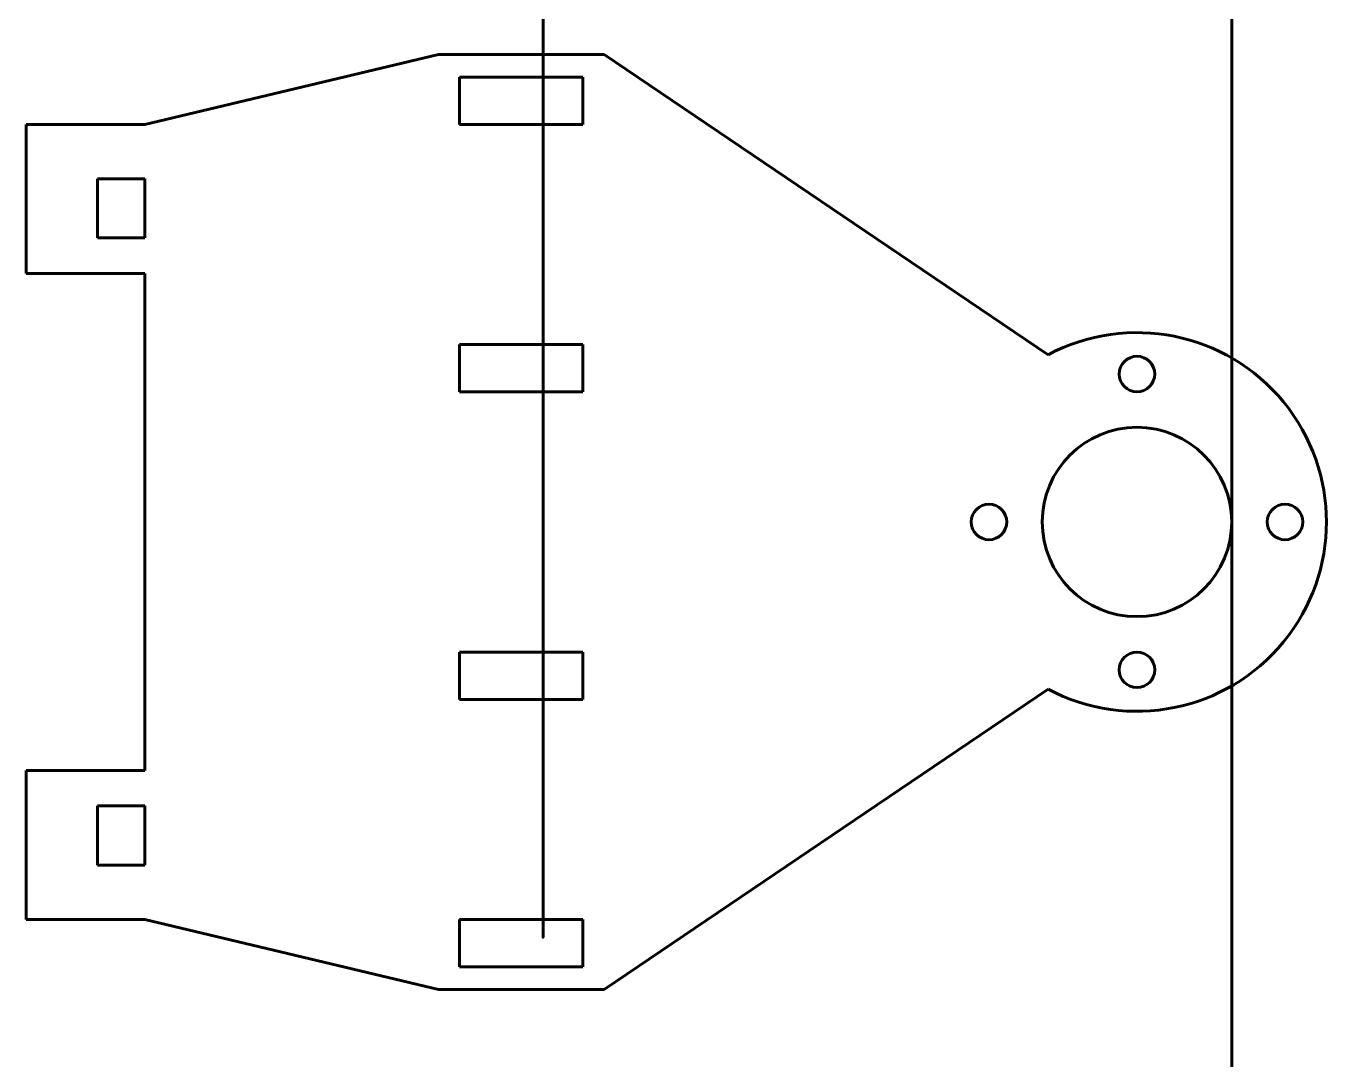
# Model space of a CAD drawing. Header units: centimetres. Extents: x 0.2 to 12.4, y -48.2 to 44.8.
# Drawn here: x 1.28 to 12.38, y -19.05 to -10.32 of the extents above; entities that cross this region are included whole.
import ezdxf

# ---------------------------------------------------------------- set-up
doc = ezdxf.new("R2010")
doc.units = ezdxf.units.CM
doc.header["$MEASUREMENT"] = 0
doc.layers.add('layer 1', color=7, linetype='Continuous')

msp = doc.modelspace()

# ---------------------------------------------------------------- linework, layer by layer
at = {"layer": 'layer 1', "color": 150, "lineweight": 60}
for points, knots in [([(4.60044, 2.38934), (4.60044, 3.273), (3.8841, 3.98934), (3.00044, 3.98934), (2.11679, 3.98934), (1.40044, 3.273), (1.40044, 2.38934), (1.40044, 1.50569), (2.11678, 0.78934), (3.00043, 0.78934), (3.88409, 0.78934), (4.60044, 1.50568), (4.60044, 2.38933), (4.60044, 44.80453), (4.60044, -40.02634), (4.60044, 2.38934)], [0, 0, 0, 0, 0.25, 0.25, 0.25, 0.5, 0.5, 0.5, 0.75, 0.75, 0.75, 1, 1, 1, 1.00001, 1.00001, 1.00001, 1.00001]), ([(9.89044, 2.38934), (9.89044, 3.273), (9.17409, 3.98934), (8.29044, 3.98934), (7.40678, 3.98934), (6.69044, 3.273), (6.69044, 2.38934), (6.69043, 1.50569), (7.40678, 0.78934), (8.29043, 0.78934), (9.17409, 0.78934), (9.89043, 1.50568), (9.89044, 2.38933), (9.89092, 44.80453), (9.89044, -40.02634), (9.89044, 2.38934)], [0, 0, 0, 0, 0.25, 0.25, 0.25, 0.5, 0.5, 0.5, 0.75, 0.75, 0.75, 1, 1, 1, 1.00001, 1.00001, 1.00001, 1.00001]), ([(5.64205, -5.77204), (5.64205, -4.88838), (4.92571, -4.17204), (4.04206, -4.17204), (3.1584, -4.17204), (2.44206, -4.88838), (2.44205, -5.77204), (2.44205, -6.65569), (3.15839, -7.37204), (4.04205, -7.37204), (4.9257, -7.37204), (5.64205, -6.6557), (5.64205, -5.77205), (5.64205, 36.64315), (5.64205, -48.18772), (5.64205, -5.77204)], [0, 0, 0, 0, 0.25, 0.25, 0.25, 0.5, 0.5, 0.5, 0.75, 0.75, 0.75, 1, 1, 1, 1.00001, 1.00001, 1.00001, 1.00001]), ([(11.45814, -14.50665), (11.45814, -14.06482), (11.09997, -13.70665), (10.65814, -13.70665), (10.21632, -13.70665), (9.85814, -14.06482), (9.85814, -14.50665), (9.85814, -14.94848), (10.21631, -15.30665), (10.65814, -15.30665), (11.09997, -15.30665), (11.45814, -14.94848), (11.45814, -14.50666), (11.45814, 6.7007), (11.45814, -35.71449), (11.45814, -14.50665)], [0, 0, 0, 0, 0.25, 0.25, 0.25, 0.5, 0.5, 0.5, 0.75, 0.75, 0.75, 1, 1, 1, 1.00001, 1.00001, 1.00001, 1.00001]), ([(9.90782, -15.91981), (10.58102, -16.27725), (11.4129, -16.11018), (11.89589, -15.52054), (12.37889, -14.9309), (12.37889, -14.08241), (11.8959, -13.49277), (11.41291, -12.90313), (10.58102, -12.73605), (9.90782, -13.09349)], [0, 0, 0, 0, 0.33333333, 0.33333333, 0.33333333, 0.66666667, 0.66666667, 0.66666667, 1, 1, 1, 1]), ([(10.80814, -13.25665), (10.80814, -13.17381), (10.74099, -13.10665), (10.65814, -13.10665), (10.5753, -13.10665), (10.50814, -13.17381), (10.50814, -13.25665), (10.50814, -13.33949), (10.5753, -13.40665), (10.65814, -13.40665), (10.74099, -13.40665), (10.80814, -13.33949), (10.80814, -13.25665)], [0, 0, 0, 0, 0.25, 0.25, 0.25, 0.5, 0.5, 0.5, 0.75, 0.75, 0.75, 1, 1, 1, 1]), ([(9.55814, -14.50665), (9.55814, -14.42381), (9.49099, -14.35665), (9.40814, -14.35665), (9.3253, -14.35665), (9.25814, -14.42381), (9.25814, -14.50665), (9.25814, -14.58949), (9.3253, -14.65665), (9.40814, -14.65665), (9.49099, -14.65665), (9.55814, -14.58949), (9.55814, -14.50665)], [0, 0, 0, 0, 0.25, 0.25, 0.25, 0.5, 0.5, 0.5, 0.75, 0.75, 0.75, 1, 1, 1, 1]), ([(12.05814, -14.50665), (12.05814, -14.42381), (11.99099, -14.35665), (11.90814, -14.35665), (11.8253, -14.35665), (11.75814, -14.42381), (11.75814, -14.50665), (11.75814, -14.58949), (11.8253, -14.65665), (11.90814, -14.65665), (11.99099, -14.65665), (12.05814, -14.58949), (12.05814, -14.50665)], [0, 0, 0, 0, 0.25, 0.25, 0.25, 0.5, 0.5, 0.5, 0.75, 0.75, 0.75, 1, 1, 1, 1]), ([(10.80814, -15.75665), (10.80814, -15.67381), (10.74099, -15.60665), (10.65814, -15.60665), (10.5753, -15.60665), (10.50814, -15.67381), (10.50814, -15.75665), (10.50814, -15.83949), (10.5753, -15.90665), (10.65814, -15.90665), (10.74099, -15.90665), (10.80814, -15.83949), (10.80814, -15.75665)], [0, 0, 0, 0, 0.25, 0.25, 0.25, 0.5, 0.5, 0.5, 0.75, 0.75, 0.75, 1, 1, 1, 1])]:
    msp.add_open_spline(points, degree=3, knots=knots, dxfattribs=at)
for points in [[(2.27814, -11.14665), (2.27814, -11.14665), (4.75814, -10.55665), (4.75814, -10.55665)], [(6.15814, -10.55665), (6.15814, -10.55665), (4.75814, -10.55665), (4.75814, -10.55665)], [(9.90782, -13.0935), (9.90782, -13.0935), (6.15814, -10.55665), (6.15814, -10.55665)], [(4.93814, -10.74665), (4.93814, -10.74665), (5.97814, -10.74665), (5.97814, -10.74665)], [(4.93814, -11.14665), (4.93814, -11.14665), (4.93814, -10.74665), (4.93814, -10.74665)], [(5.97814, -10.74665), (5.97814, -10.74665), (5.97814, -11.14665), (5.97814, -11.14665)], [(1.27814, -12.40665), (1.27814, -12.40665), (1.27814, -11.14665), (1.27814, -11.14665)], [(2.27814, -11.14665), (2.27814, -11.14665), (1.27814, -11.14665), (1.27814, -11.14665)], [(5.97814, -11.14665), (5.97814, -11.14665), (4.93814, -11.14665), (4.93814, -11.14665)], [(1.87814, -11.60665), (1.87814, -11.60665), (2.27814, -11.60665), (2.27814, -11.60665)], [(1.87814, -12.10665), (1.87814, -12.10665), (1.87814, -11.60665), (1.87814, -11.60665)], [(2.27814, -11.60665), (2.27814, -11.60665), (2.27814, -12.10665), (2.27814, -12.10665)], [(2.27814, -12.10665), (2.27814, -12.10665), (1.87814, -12.10665), (1.87814, -12.10665)], [(1.27814, -12.40665), (1.27814, -12.40665), (2.27814, -12.40665), (2.27814, -12.40665)], [(2.27814, -12.40665), (2.27814, -12.40665), (2.27814, -16.60665), (2.27814, -16.60665)], [(4.93814, -13.40665), (4.93814, -13.40665), (4.93814, -13.00665), (4.93814, -13.00665)], [(4.93814, -13.00665), (4.93814, -13.00665), (5.97814, -13.00665), (5.97814, -13.00665)], [(5.97814, -13.00665), (5.97814, -13.00665), (5.97814, -13.40665), (5.97814, -13.40665)], [(5.97814, -13.40665), (5.97814, -13.40665), (4.93814, -13.40665), (4.93814, -13.40665)], [(4.93814, -15.60665), (4.93814, -15.60665), (5.97814, -15.60665), (5.97814, -15.60665)], [(4.93814, -16.00665), (4.93814, -16.00665), (4.93814, -15.60665), (4.93814, -15.60665)], [(5.97814, -15.60665), (5.97814, -15.60665), (5.97814, -16.00665), (5.97814, -16.00665)], [(6.15814, -18.45665), (6.15814, -18.45665), (9.90782, -15.91981), (9.90782, -15.91981)], [(5.97814, -16.00665), (5.97814, -16.00665), (4.93814, -16.00665), (4.93814, -16.00665)], [(1.27814, -17.86665), (1.27814, -17.86665), (1.27814, -16.60665), (1.27814, -16.60665)], [(2.27814, -16.60665), (2.27814, -16.60665), (1.27814, -16.60665), (1.27814, -16.60665)], [(1.87814, -17.40665), (1.87814, -17.40665), (1.87814, -16.90665), (1.87814, -16.90665)], [(1.87814, -16.90665), (1.87814, -16.90665), (2.27814, -16.90665), (2.27814, -16.90665)], [(2.27814, -16.90665), (2.27814, -16.90665), (2.27814, -17.40665), (2.27814, -17.40665)], [(2.27814, -17.40665), (2.27814, -17.40665), (1.87814, -17.40665), (1.87814, -17.40665)], [(2.27814, -17.86665), (2.27814, -17.86665), (1.27814, -17.86665), (1.27814, -17.86665)], [(4.75814, -18.45665), (4.75814, -18.45665), (2.27814, -17.86665), (2.27814, -17.86665)], [(4.93814, -18.26665), (4.93814, -18.26665), (4.93814, -17.86665), (4.93814, -17.86665)], [(4.93814, -17.86665), (4.93814, -17.86665), (5.97814, -17.86665), (5.97814, -17.86665)], [(5.97814, -17.86665), (5.97814, -17.86665), (5.97814, -18.26665), (5.97814, -18.26665)], [(5.97814, -18.26665), (5.97814, -18.26665), (4.93814, -18.26665), (4.93814, -18.26665)], [(4.75814, -18.45665), (4.75814, -18.45665), (6.15814, -18.45665), (6.15814, -18.45665)]]:
    msp.add_open_spline(points, degree=3, dxfattribs=at)

doc.saveas('drawing.dxf')
